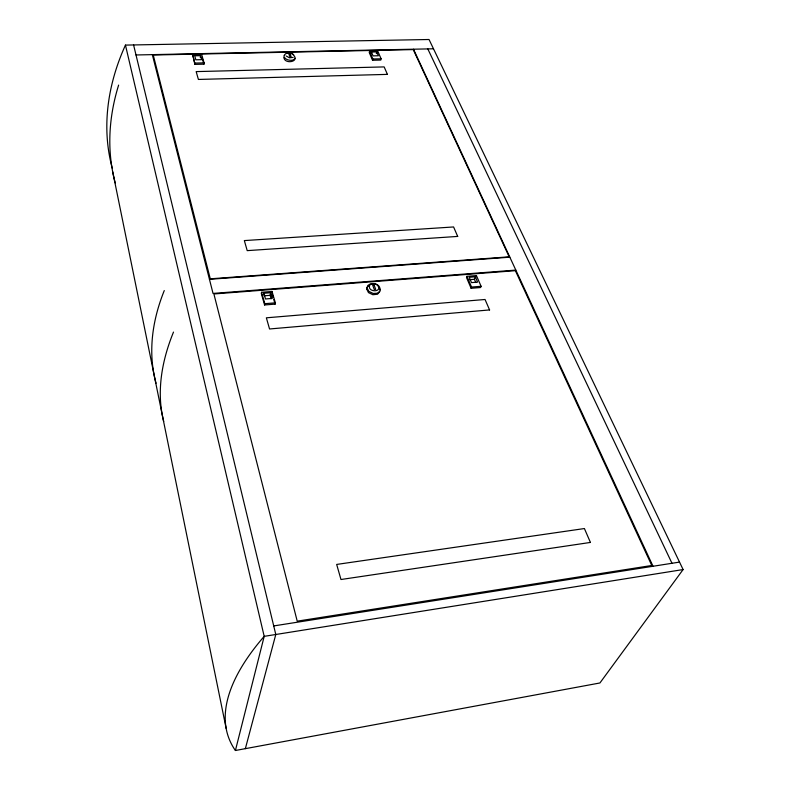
<?xml version="1.0" encoding="UTF-8"?>
<svg xmlns="http://www.w3.org/2000/svg" width="790" height="790" viewBox="0 0 790 790"><rect width="100%" height="100%" fill="white"/><g stroke="black" fill="none" stroke-linecap="round" stroke-linejoin="round"><path stroke-width="1.19" d="M192.78 55.004L194.962 64.385L203.948 64.178L204.077 62.854L201.727 54.816L192.78 55.004L194.962 64.385M200.275 57.423L200.443 55.665L194.696 55.784L195.851 59.803L201.618 59.675L200.443 55.665M261.539 292.28L261.322 293.574L264.581 304.979L275.118 304.13L275.354 302.837L272.017 291.461L261.539 292.28L264.818 303.686L264.581 304.979M263.544 295.006L263.84 293.278L270.575 292.754L272.244 298.423L265.479 298.966L263.84 293.278M271.108 298.748L270.111 295.341L270.575 292.754M271.78 292.764L272.017 291.461M369.532 51.281L369.246 52.555L372.534 60.257L380.79 60.07L381.086 58.796L377.758 51.113L369.532 51.281L372.821 58.983L372.534 60.257M371.033 53.73L371.409 52.031L376.702 51.923L378.361 55.754L373.058 55.873L371.409 52.031M376.317 53.611L376.702 51.923M235.41 750.5L264.196 636.345L125.452 45.099L429.039 39.5L683.103 569.56L599.916 682.975L235.41 750.5A387.762 145.36 -20.6 0 1 264.196 636.345L683.103 569.56M245.354 748.653L275.789 634.498L133.589 44.951M466.959 276.322L466.515 277.576L471.107 288.301L480.626 287.53L481.09 286.286L476.429 275.582L466.959 276.322L471.551 287.047L471.107 288.301M475.787 282.494L474.405 279.295L475.304 276.786L469.201 277.27L471.502 282.613L477.614 282.129L475.304 276.786M475.985 276.836L476.429 275.582M367.735 286.553L367.143 287.353L367.962 285.387L370.095 284.035L375.092 284.005M367.923 286.365L368.535 285.901M284.785 55.527C282.741 57.315 285.17 52.831 287.155 53.355M286.859 53.315L290.463 52.881L293.673 54.609M293.13 57.394L289.525 57.808L286.326 56.09M273.725 625.927L679.519 562.095M287.313 53.325L289.871 53.325M264.818 303.686L275.354 302.837M471.551 287.047L481.09 286.286M264.512 295.786L270.111 295.341M469.537 279.68L474.405 279.295M515.821 270.091L213.033 293.426L152.332 54.638M209.449 279.324L509.846 257.185M195.081 63.062L204.077 62.854M372.821 58.983L381.086 58.796M136.008 54.974L433.503 48.792M375.655 284.193L376.988 284.785M291.905 53.848L292.507 54.105M292.685 54.204C300.743 61.413 286.335 64.434 284.153 58.667C282.968 54.224 284.775 59.132 287.55 59.734C289.94 60.563 293.653 60.82 295.065 58.322M377.235 284.933C383.92 292.754 366.185 292.656 369.898 284.913C371.715 282.929 374.974 283.274 377.057 284.647C380.908 285.842 380.642 293.821 379.625 289.11M427.805 48.911L671.984 563.28M413.506 49.217L653.014 566.262M272.115 293.9L273.113 297.307M273.784 299.578L275.118 304.13M201.934 57.285L203.948 64.178M112.684 171.716L226.157 728.41M112.239 168.132A272.955 201.934 -24.8 0 1 125.452 45.099M115.251 182.895A275.799 203.158 -25.1 0 1 118.628 85.093M163.708 421.435A318.261 175.686 -28.3 0 1 173.494 332.086M156.055 383.239A316.178 190.153 -22.6 0 1 164.271 290.572M366.698 289.012L368.476 292.616L372.87 294.729L377.551 294.236L379.931 291.372L377.116 293.268L373.176 293.455L368.851 291.372L367.034 287.866L366.698 288.982M367.034 287.738L367.034 287.678M651.78 565.482L297.218 621.167L213.893 293.969L515.376 270.684L651.78 565.482M590.426 542.434L340.974 579.514L336.668 564.435L584.403 528.55L590.426 542.434M489.583 309.937L269.548 328.976L266.358 317.817L485.04 299.489L489.583 309.937M374.085 284.953L372.663 285.062L374.253 289.466L375.685 289.357L374.085 284.953M509.175 256.829L210.278 278.831L153.24 55.014L413.249 49.592L509.175 256.829M457.687 236.417L247.211 250.637L244.337 240.585L453.588 226.957L457.687 236.417M387.406 74.379L198.399 79.444L196.167 71.604L384.167 66.913L387.406 74.379M290.029 53.789L288.804 53.819L289.94 56.959L291.174 56.929L290.029 53.789"/></g></svg>
